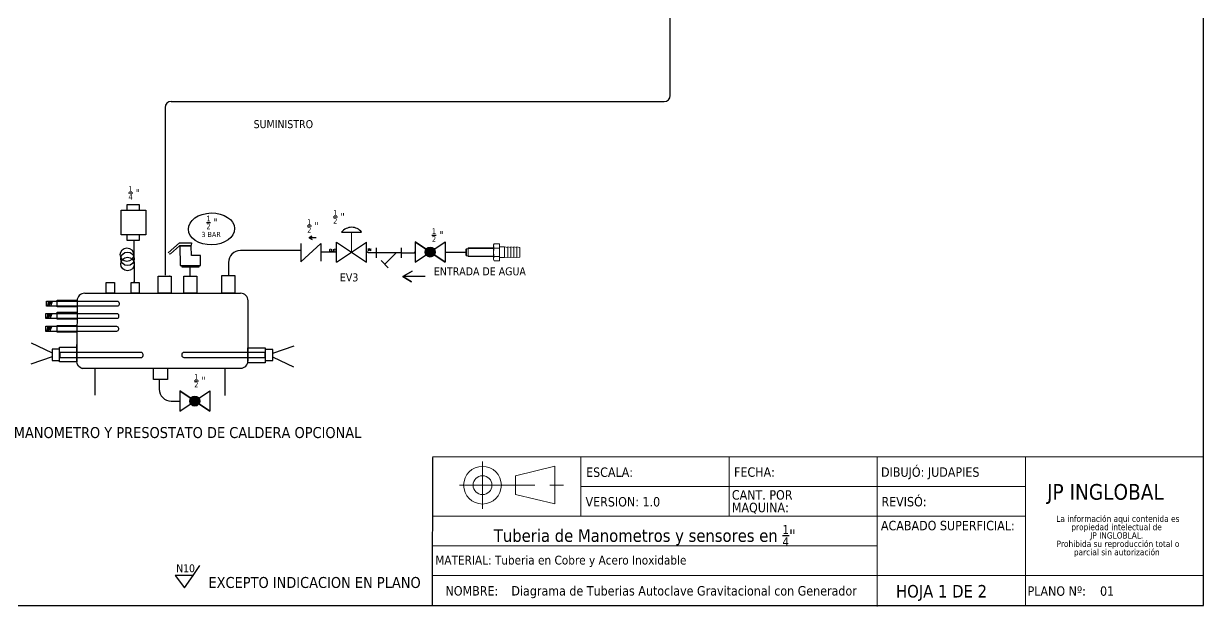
# Model space of a CAD drawing. Header units: millimetres. Extents: x -66 to 265, y 10 to 221.
# Drawn here: x 66 to 265, y 9.9 to 108.2 of the extents above; entities that cross this region are included whole.
import ezdxf
from ezdxf.enums import TextEntityAlignment as Align

# ---------------------------------------------------------------- set-up
doc = ezdxf.new("R2010")
doc.units = ezdxf.units.MM
doc.linetypes.add('CENTERX2', pattern=[20.32, 12.7, -2.54, 2.54, -2.54])
for name, color, linetype in [('CONTORNO', 179, 'Continuous'), ('SYMS', 7, 'Continuous'), ('TERMS', 123, 'Continuous'), ('WIRENO', 250, 'Continuous'), ('WIRES', 7, 'Continuous')]:
    doc.layers.add(name, color=color, linetype=linetype)
doc.styles.add('SLDTEXTSTYLE0', font='tahoma.ttf')
doc.styles.add('SLDTEXTSTYLE1', font='tahomabd.ttf')
doc.styles.get("Standard").update_dxf_attribs({"font": 'tahoma.ttf'})
doc.styles.add('WD', font='romans.shx')

# ---------------------------------------------------------------- blocks, each defined once
blk = doc.blocks.new('SW_NOTE_2')
at = {"layer": 'CONTORNO', "color": 0, "char_height": 1.0583, "attachment_point": 2, "style": 'SLDTEXTSTYLE0'}
for s, insert in [('La información aqui contenida es ', (10.29, 1.34)), ('propiedad intelectual de', (10.08, -0.07)), ('JP INGLOBLAL.', (10.1, -1.48)), ('Prohibida su reproducción total o ', (10.3, -2.89)), ('parcial sin autorización', (10.12, -4.3))]:
    blk.add_mtext(s, dxfattribs=dict(at, insert=insert))
blk = doc.blocks.new('SW_NOTE_4')
at = {"color": 0, "linetype": 'Continuous', "lineweight": 0, "char_height": 1.587, "attachment_point": 1, "style": 'SLDTEXTSTYLE0'}
for s, insert in [('CANT. POR ', (0, 2.02)), ('MAQUINA:', (0, -0.1))]:
    blk.add_mtext(s, dxfattribs=dict(at, insert=insert))
blk = doc.blocks.new('calderin')
for p, q in [((180.25, 72.34), (180.25, 65.19)), ((214.53, 72.24), (214.53, 65.08))]:
    blk.add_line(p, q)
for points in [[(196.96, 92.04), (196.94, 96.57), (200.37, 96.57), (200.38, 92.04)], [(203.75, 92.04), (203.77, 96.56), (207.19, 96.56), (207.18, 92.04)], [(213.74, 92.03), (213.75, 96.67), (217.17, 96.67), (217.17, 92.03)], [(185.43, 92.04), (183.27, 92.04), (183.27, 94.89), (185.43, 94.89)], [(191.98, 92.04), (189.82, 92.04), (189.82, 94.89), (191.98, 94.89)]]:
    blk.add_lwpolyline(points, close=True)
at = {"layer": 'WIRENO'}
for p, q in [((177.61, 92.03), (218.66, 92.03)), ((175.61, 90.03), (175.58, 77.95)), ((220.66, 74.26), (220.66, 90.03)), ((176.8, 72.26), (218.66, 72.26))]:
    blk.add_line(p, q, dxfattribs=at)
for points in [[(170.4, 90.24), (175.61, 90.24), (175.61, 88.43), (170.4, 88.43)], [(170.39, 87.01), (175.6, 87.01), (175.6, 85.2), (170.39, 85.2)], [(170.35, 83.57), (175.56, 83.57), (175.56, 81.76), (170.35, 81.76)], [(175.52, 73.92), (170.98, 73.92), (170.98, 77.82), (175.52, 77.82)], [(225.17, 73.73), (220.63, 73.73), (220.63, 77.63), (225.17, 77.63)], [(195.75, 72.25), (199.43, 72.25), (199.43, 69.27), (195.75, 69.27)]]:
    blk.add_lwpolyline(points, close=True, dxfattribs=at)
blk.add_lwpolyline([(177.19, 72.15), (177.22, 72.14, -0.37328), (175.5, 74.12), (175.5, 78.48)], format="xyb", dxfattribs=at)
for centre, start, end in [((177.61, 90.03), 90, 180), ((218.66, 90.03), 0, 90), ((218.66, 74.26), 270, 0)]:
    blk.add_arc(centre, 2, start, end, dxfattribs=at)
blk = doc.blocks.new('Resistencia')
at = {"layer": 'WIRENO'}
for p, q in [((112.31, 58.18), (107.01, 60.71)), ((112.43, 57.1), (106.77, 55.17))]:
    blk.add_line(p, q, dxfattribs=at)
blk.add_lwpolyline([(114.4, 59.08), (112.46, 59.08), (112.46, 56.11), (114.4, 56.11)], close=True, dxfattribs=at)
blk.add_lwpolyline([(135.9, 58.24), (114.42, 58.21), (114.42, 56.89), (135.9, 56.92, 0.414214), (136.4, 57.42), (136.4, 57.74, 0.414214)], format="xyb", close=True, dxfattribs=at)
blk = doc.blocks.new('Nivel')
at = {"layer": 'WIRENO'}
for p, q in [((103.38, 60.01), (103.74, 61.39)), ((103.74, 61.39), (103.74, 60.1)), ((103.74, 60.1), (104.25, 61.39)), ((104.25, 61.39), (104.25, 60.07)), ((104.25, 60.07), (104.74, 61.36))]:
    blk.add_line(p, q, dxfattribs=at)
blk.add_lwpolyline([(103.12, 61.39), (121.77, 61.39, -0.414214), (122.27, 60.89), (122.27, 60.54, -0.414214), (121.77, 60.04), (103.12, 60.04)], format="xyb", close=True, dxfattribs=at)
blk = doc.blocks.new('check')
at = {"layer": 'WIRENO'}
for p, q in [((71.43, 162.27), (67.85, 165.55)), ((67.85, 165.55), (67.85, 162.36)), ((68.66, 166.54), (69.94, 166.54)), ((69.94, 166.54), (69.41, 166.25)), ((69.41, 166.25), (69.94, 166.54)), ((69.94, 166.54), (69.44, 166.85)), ((69.44, 166.85), (69.93, 166.54)), ((71.43, 165.55), (71.43, 162.27))]:
    blk.add_line(p, q, dxfattribs=at)
blk = doc.blocks.new('HGVA1_BALL_VALVE')
h = blk.add_hatch(color=256)
edge = h.paths.add_edge_path()
edge.add_arc((0, 0), 0.125, 0, 360)
at = {"ltscale": 3.2258}
for p, q in [((-0.375, 0.254), (0.375, -0.254)), ((-0.375, -0.254), (0.375, 0.254)), ((-0.375, 0.254), (-0.375, -0.254)), ((0.375, 0.254), (0.375, -0.254))]:
    blk.add_line(p, q, dxfattribs=at)
at = {"ltscale": 25.4, "flags": 128}
blk.add_lwpolyline([(0.375, 0.254), (0.375, -0.254), (-0.375, 0.254), (-0.375, -0.254)], close=True, dxfattribs=at)
at = {"ltscale": 3.2258}
blk.add_circle((0, 0), 0.125, dxfattribs=at)
at = {"ltscale": 25.4}
blk.add_circle((0, 0), 0.125, dxfattribs=at)
at = {"style": 'WD', "flags": 1}
for tag, height, p in [('LOC', 0.125, (0.011, 0.516)), ('INST', 0.125, (0.028, 0.678)), ('TAG1', 0.125, (0, 0.307)), ('FAMILY', 0.01, (-0.482, -0.121)), ('WDTYPE', 0.01, (-0.475, -0.062)), ('CAT', 0.01, (-0.482, -0.165)), ('MFG', 0.01, (-0.481, -0.197)), ('ASSYCODE', 0.01, (-0.453, -0.226))]:
    blk.add_attdef(tag, text='', height=height, dxfattribs=at).set_placement(p, align=Align.CENTER)
at = {"style": 'WD'}
blk.add_attdef('TERM01', text='', height=0.0625, dxfattribs=at).set_placement((-0.399, 0.018), align=Align.RIGHT)
for tag, p, height in [('X4TERM01', (-0.375, 0), 0.005), ('X8TERM02', (0, 0), 0.005), ('TERM02', (0.052, -0.037), 0.0625), ('X1TERM03', (0.375, 0), 0.005), ('TERM03', (0.406, 0.036), 0.0625), ('RATING1', (0.409, -0.162), 0.125), ('DESC1', (0.409, -0.341), 0.125), ('DESC2', (0.409, -0.525), 0.125), ('WDTAGALT', (0.409, -0.873), 0.125), ('DESC3', (0.409, -0.715), 0.125)]:
    blk.add_attdef(tag, p, '', height=height, dxfattribs=at)
blk.add_attdef('XREF', text='', height=0.0625, rotation=0.0625, dxfattribs=at).set_placement((0.541, 0.293), align=Align.TOP_CENTER)
blk = doc.blocks.new('WDDOT')
for radius in [0.03, 0.0187, 0.00929]:
    blk.add_circle((0, 0), radius)
blk = doc.blocks.new('ColaMarrano')
at = {"layer": 'WIRENO'}
blk.add_line((96.3, 200.92), (96.42, 188.45), dxfattribs=at)
for centre in [(94.22, 196.73), (94.4, 195.47), (94.4, 193.92)]:
    blk.add_circle(centre, 2.03, dxfattribs=at)
blk = doc.blocks.new('HST1_STRAINER_Y_TYPE')
at = {"ltscale": 3.2258}
for p, q in [((0, 0.125), (0, -0.125)), ((0.625, 0.125), (0.625, -0.125)), ((0, 0), (0.625, 0)), ((0.125, 0), (0.412, -0.287)), ((0.324, -0.376), (0.501, -0.199))]:
    blk.add_line(p, q, dxfattribs=at)
at = {"style": 'WD', "flags": 1}
for tag, height, p in [('LOC', 0.125, (0.306, 0.549)), ('INST', 0.125, (0.33, 0.71)), ('TAG1', 0.125, (0.324, 0.34)), ('FAMILY', 0.01, (1.09, 0.044)), ('CAT', 0.01, (1.09, -0.001)), ('WDTYPE', 0.01, (1.102, -0.093)), ('MFG', 0.01, (1.092, -0.032)), ('ASSYCODE', 0.01, (1.12, -0.061))]:
    blk.add_attdef(tag, text='', height=height, dxfattribs=at).set_placement(p, align=Align.CENTER)
at = {"style": 'WD'}
for tag, height, p in [('WDTAGALT', 0.125, (0.035, 0.2)), ('TERM01', 0.0625, (-0.024, 0.018))]:
    blk.add_attdef(tag, text='', height=height, dxfattribs=at).set_placement(p, align=Align.RIGHT)
for tag, p, height in [('RATING1', (0.6, 0.18), 0.125), ('X4TERM01', (0, 0), 0.005), ('X1TERM03', (0.625, 0), 0.005), ('TERM03', (0.632, 0.013), 0.0625), ('DESC1', (-0.666, -0.258), 0.125), ('X8TERM02', (0.412, -0.287), 0.005), ('DESC2', (-0.666, -0.442), 0.125), ('DESC3', (-0.666, -0.632), 0.125), ('TERM02', (0.447, -0.365), 0.0625)]:
    blk.add_attdef(tag, p, '', height=height, dxfattribs=at)
blk.add_attdef('XREF', text='', height=0.0625, rotation=0.0625, dxfattribs=at).set_placement((0.649, -0.434), align=Align.TOP_CENTER)
blk = doc.blocks.new('HGVA1_DIAPHRAGM_VALVE2')
at = {"color": 7, "linetype": 'Continuous', "lineweight": 0, "ltscale": 3.2258}
for p, q in [((-0.25, 0.5), (0.25, 0.5)), ((0, 0), (0, 0.5))]:
    blk.add_line(p, q, dxfattribs=at)
for p, q in [((-0.375, -0.25), (-0.375, 0.25)), ((-0.375, -0.25), (0.375, 0.25)), ((-0.375, 0.25), (0.375, -0.25)), ((0.375, -0.25), (0.375, 0.25))]:
    blk.add_line(p, q)
at = {"ltscale": 25.4, "flags": 128}
blk.add_lwpolyline([(0.25, 0.5, 0.5), (-0.25, 0.5)], format="xyb", close=True, dxfattribs=at)
at = {"style": 'WD', "flags": 1}
for tag, p in [('INST', (-0.469, 0.748)), ('LOC', (-0.469, 0.587)), ('TAG1', (-0.469, 0.378))]:
    blk.add_attdef(tag, text='', height=0.125, dxfattribs=at).set_placement(p, align=Align.RIGHT)
at = {"style": 'WD'}
blk.add_attdef('TERM01', text='', height=0.0625, dxfattribs=at).set_placement((-0.399, 0.018), align=Align.RIGHT)
for tag, p, height in [('X4TERM01', (-0.375, 0), 0.005), ('X1TERM02', (0.375, 0), 0.005), ('TERM02', (0.406, 0.036), 0.0625), ('RATING1', (0.388, -0.162), 0.125), ('DESC1', (0.388, -0.378), 0.125), ('DESC2', (0.388, -0.562), 0.125), ('WDTAGALT', (0.388, -0.907), 0.125), ('DESC3', (0.388, -0.752), 0.125)]:
    blk.add_attdef(tag, p, '', height=height, dxfattribs=at)
blk.add_attdef('XREF', text='', height=0.0625, rotation=0.0625, dxfattribs=at).set_placement((0.518, 0.271), align=Align.TOP_CENTER)
at = {"style": 'WD', "flags": 1}
for tag, p in [('WDTYPE', (-0.154, -0.127)), ('FAMILY', (-0.143, -0.17)), ('CAT', (-0.143, -0.215)), ('MFG', (-0.141, -0.246)), ('ASSYCODE', (-0.113, -0.275))]:
    blk.add_attdef(tag, text='', height=0.01, dxfattribs=at).set_placement(p, align=Align.CENTER)
blk = doc.blocks.new('SAFETY')
at = {"layer": 'WIRENO'}
for p, q in [((90.56, 155.92), (92.05, 157.26)), ((92.08, 156.85), (90.86, 155.76)), ((92.05, 157.26), (93.67, 157.26)), ((93.65, 156.88), (92.08, 156.85)), ((92.13, 156.84), (92.15, 154.22)), ((93.65, 156.83), (92.15, 156.83)), ((93.67, 157.26), (93.65, 156.88)), ((93.67, 155.56), (93.65, 156.83)), ((90.86, 155.76), (90.69, 155.74)), ((94.91, 155.56), (93.67, 155.56)), ((94.91, 154.22), (94.91, 155.56)), ((92.15, 154.22), (94.91, 154.22)), ((92.37, 154.22), (92.37, 154.04)), ((92.37, 154.04), (94.73, 154.04)), ((94.73, 154.04), (94.73, 154.22))]:
    blk.add_line(p, q, dxfattribs=at)
blk = doc.blocks.new('Acople Estriado')
at = {"color": 7, "linetype": 'Continuous', "lineweight": 15}
for p, q in [((6.78, 5.633), (6.78, 5.138)), ((6.78, 5.633), (6.947, 5.633)), ((6.811, 5.678), (6.796, 5.663)), ((6.796, 5.663), (6.796, 5.633)), ((6.931, 5.663), (6.796, 5.663)), ((6.811, 5.678), (6.916, 5.678)), ((6.931, 5.663), (6.916, 5.678)), ((6.931, 5.633), (6.931, 5.663)), ((6.947, 5.138), (6.947, 5.633)), ((6.721, 5.138), (6.699, 5.126)), ((6.699, 5.126), (6.699, 5.019)), ((6.74, 5.138), (6.721, 5.138)), ((6.864, 5.138), (6.74, 5.138)), ((6.781, 5.126), (6.781, 5.019)), ((6.988, 5.138), (6.864, 5.138)), ((6.946, 5.126), (6.946, 5.019)), ((7.007, 5.138), (6.988, 5.138)), ((7.029, 5.126), (7.007, 5.138)), ((7.029, 5.126), (7.029, 5.019)), ((6.699, 5.019), (6.781, 5.019)), ((6.761, 5.019), (6.761, 4.922)), ((6.761, 4.922), (6.769, 4.862)), ((6.864, 4.922), (6.761, 4.922)), ((6.761, 4.862), (6.769, 4.802)), ((6.864, 4.862), (6.761, 4.862)), ((6.781, 5.019), (6.946, 5.019)), ((6.967, 4.922), (6.864, 4.922)), ((6.967, 4.862), (6.864, 4.862)), ((6.946, 5.019), (7.029, 5.019)), ((6.959, 4.862), (6.967, 4.922)), ((6.959, 4.802), (6.967, 4.862)), ((6.967, 4.922), (6.967, 5.019)), ((6.761, 4.802), (6.769, 4.742)), ((6.864, 4.802), (6.761, 4.802)), ((6.761, 4.742), (6.769, 4.682)), ((6.864, 4.742), (6.761, 4.742)), ((6.761, 4.682), (6.769, 4.622)), ((6.864, 4.682), (6.761, 4.682)), ((6.864, 4.622), (6.769, 4.622)), ((6.967, 4.802), (6.864, 4.802)), ((6.967, 4.742), (6.864, 4.742)), ((6.967, 4.682), (6.864, 4.682)), ((6.959, 4.622), (6.864, 4.622)), ((6.959, 4.742), (6.967, 4.802)), ((6.959, 4.682), (6.967, 4.742)), ((6.959, 4.622), (6.967, 4.682))]:
    blk.add_line(p, q, dxfattribs=at)
at = {"color": 7, "linetype": 'Continuous', "lineweight": 0}
for p, q in [((6.79, 5.633), (6.79, 5.138)), ((6.938, 5.633), (6.938, 5.138))]:
    blk.add_line(p, q, dxfattribs=at)
at = {"color": 7, "linetype": 'Continuous', "lineweight": 15}
for points, knots in [([(6.699, 5.126), (6.706, 5.13), (6.712, 5.133), (6.726, 5.137), (6.733, 5.138), (6.74, 5.138)], [0, 0, 0, 0, 0.5, 0.5, 1, 1, 1, 1]), ([(6.74, 5.138), (6.744, 5.138), (6.747, 5.138), (6.754, 5.137), (6.757, 5.136), (6.768, 5.133), (6.775, 5.13), (6.781, 5.126)], [0, 0, 0, 0, 0.25, 0.25, 0.5, 0.5, 1, 1, 1, 1]), ([(6.864, 5.138), (6.85, 5.138), (6.836, 5.137), (6.808, 5.133), (6.795, 5.13), (6.781, 5.126)], [0, 0, 0, 0, 0.5, 0.5, 1, 1, 1, 1]), ([(6.946, 5.126), (6.933, 5.13), (6.919, 5.133), (6.892, 5.137), (6.878, 5.138), (6.864, 5.138)], [0, 0, 0, 0, 0.5, 0.5, 1, 1, 1, 1]), ([(6.946, 5.126), (6.953, 5.13), (6.96, 5.133), (6.974, 5.137), (6.981, 5.138), (6.988, 5.138)], [0, 0, 0, 0, 0.5, 0.5, 1, 1, 1, 1]), ([(6.988, 5.138), (6.991, 5.138), (6.995, 5.138), (7.002, 5.137), (7.005, 5.136), (7.015, 5.133), (7.022, 5.13), (7.029, 5.126)], [0, 0, 0, 0, 0.25, 0.25, 0.5, 0.5, 1, 1, 1, 1])]:
    blk.add_open_spline(points, degree=3, knots=knots, dxfattribs=at)

msp = doc.modelspace()

# ---------------------------------------------------------------- hatches: boundary and pattern name
at = {"layer": 'WIRENO'}
h = msp.add_hatch(dxfattribs=at)
h.set_pattern_fill('AR-CONC', color=256)
h.set_pattern_definition([(50, (-135.13, 26.59), (182.185, -15.94), [19.05, -209.55]), (355, (-135.13, 26.6), (-35.24, 191.06), [15.24, -167.64]), (100.45, (-119.95, 25.26), (146.94, 175.12), [16.19, -178.09]), (46.18, (-135.13, 77.4), (271.08, -42.04), [28.57, -314.32]), (96.64, (-112.54, 73.9), (237.4, 247.43), [24.29, -267.14]), (351.18, (-135.13, 77.4), (237.4, 247.43), [22.86, -251.46]), (21, (-109.73, 64.69), (151.614, -102.265), [19.05, -209.55]), (326, (-109.73, 64.7), (61.8, 184.19), [15.24, -167.64]), (71.45, (-97.1, 56.17), (213.42, 81.92), [16.19, -178.09]), (37.5, (-135.13, 26.59), (3.089, 84.555), [0, -165.608, 0, -170.18, 0, -168.275]), (7.5, (-135.13, 26.59), (66.82, 100.18), [0, -97.028, 0, -161.798, 0, -64.135]), (327.5, (-191.77, 26.59), (135.59, -5.729), [0, -63.5, 0, -198.12, 0, -262.89]), (317.5, (-217.17, 26.59), (148.13, 25.426), [0, -82.55, 0, -131.572, 0, -186.69])])
h.paths.add_polyline_path([(6.04, 219.76), (2.98, 219.76), (2.98, 221.25), (0.88, 219.16), (2.98, 217.05), (2.98, 218.26), (6.04, 218.26)])
h.paths.add_polyline_path([(-36.14, 149.05), (-39.21, 149.05), (-39.21, 150.55), (-41.3, 148.45), (-39.21, 146.35), (-39.21, 147.55), (-36.14, 147.55)])
h.paths.add_polyline_path([(-63.13, 165.85), (-64.63, 165.86), (-64.63, 162.79), (-66.13, 162.79), (-64.04, 160.69), (-61.93, 162.79), (-63.13, 162.79)])
h.paths.add_polyline_path([(-59.54, 130.73), (-60.74, 130.73), (-60.74, 133.79), (-62.24, 133.79), (-62.24, 130.73), (-63.74, 130.73), (-61.65, 128.63)])
h.paths.add_polyline_path([(-6.3, 128.32), (-8.41, 126.22), (-7.21, 126.22), (-7.21, 123.15), (-5.7, 123.15), (-5.7, 126.22), (-4.21, 126.22)])
h.paths.add_polyline_path([(71.8, 74.09), (69.7, 76.2), (69.7, 75), (66.64, 75), (66.64, 73.5), (69.7, 73.5), (69.7, 72)])
h.paths.add_polyline_path([(98.67, 123.07), (96.57, 120.98), (98.67, 118.87), (98.67, 120.07), (101.73, 120.07), (101.73, 121.57), (98.67, 121.57)])
h = msp.add_hatch(dxfattribs=at)
h.set_pattern_fill('AR-CONC', color=256)
h.paths.add_polyline_path([(101.3, 138.28), (101.3, 137.08), (98.24, 137.08), (98.24, 135.57), (101.31, 135.57), (101.31, 134.08), (103.4, 136.17)])
h.paths.add_polyline_path([(97.73, 116.8), (96.23, 116.8), (96.23, 113.73), (94.73, 113.73), (96.82, 111.64), (98.93, 113.73), (97.73, 113.73)])
h.paths.add_polyline_path([(121.65, 101.49), (119.55, 99.4), (121.65, 97.29), (121.65, 98.49), (124.72, 98.49), (124.72, 99.99), (121.65, 99.99)])
h.paths.add_polyline_path([(100.12, 84.73), (98.62, 84.73), (98.62, 81.67), (97.12, 81.67), (99.21, 79.57), (101.32, 81.67), (100.12, 81.67)])
h.paths.add_polyline_path([(204.83, 49.61), (204.83, 48.41), (201.77, 48.41), (201.77, 46.9), (204.83, 46.9), (204.83, 45.41), (206.93, 47.5)])
h.paths.add_polyline_path([(236.86, 94.98), (233.8, 94.98), (233.8, 96.48), (231.7, 94.39), (233.8, 92.28), (233.8, 93.48), (236.86, 93.48)])
h = msp.add_hatch(dxfattribs=at)
h.set_pattern_fill('AR-CONC', color=256, scale=0.5)
h.set_pattern_definition([(50, (29.284, 25.75), (91.09, -7.97), [9.525, -104.775]), (355, (29.28, 25.75), (-17.62, 95.53), [7.62, -83.82]), (100.45, (36.875, 25.09), (73.47, 87.56), [8.095, -89.045]), (46.18, (29.28, 51.15), (135.54, -21.02), [14.29, -157.16]), (96.64, (40.58, 49.4), (118.7, 123.71), [12.14, -133.57]), (351.18, (29.28, 51.15), (118.7, 123.71), [11.43, -125.73]), (21, (41.984, 44.8), (75.81, -51.13), [9.525, -104.775]), (326, (41.98, 44.8), (30.9, 92.09), [7.62, -83.82]), (71.45, (48.3, 40.54), (106.71, 40.96), [8.095, -89.045]), (37.5, (29.284, 25.75), (1.544, 42.278), [0, -82.804, 0, -85.09, 0, -84.1375]), (7.5, (29.284, 25.75), (33.41, 50.09), [0, -48.514, 0, -80.899, 0, -32.0675]), (327.5, (0.963, 25.75), (67.795, -2.864), [0, -31.75, 0, -99.06, 0, -131.445]), (317.5, (-11.74, 25.75), (74.065, 12.713), [0, -41.275, 0, -65.786, 0, -93.345])])
h.paths.add_polyline_path([(73.49, 102.04), (75.59, 104.14), (74.39, 104.14), (74.39, 107.2), (72.89, 107.2), (72.89, 104.14), (71.39, 104.14)])
h = msp.add_hatch(dxfattribs=at)
h.set_pattern_fill('AR-CONC', color=256, scale=0.5)
h.set_pattern_definition([(50, (111.784, 24.14), (91.09, -7.97), [9.525, -104.775]), (355, (111.78, 24.14), (-17.62, 95.53), [7.62, -83.82]), (100.45, (119.375, 23.47), (73.47, 87.56), [8.095, -89.045]), (46.18, (111.78, 49.54), (135.54, -21.02), [14.29, -157.16]), (96.64, (123.08, 47.79), (118.7, 123.71), [12.14, -133.57]), (351.18, (111.78, 49.54), (118.7, 123.71), [11.43, -125.73]), (21, (124.484, 43.19), (75.81, -51.13), [9.525, -104.775]), (326, (124.48, 43.19), (30.9, 92.09), [7.62, -83.82]), (71.45, (130.8, 38.93), (106.71, 40.96), [8.095, -89.045]), (37.5, (111.784, 24.138), (1.544, 42.278), [0, -82.804, 0, -85.09, 0, -84.1375]), (7.5, (111.784, 24.138), (33.41, 50.09), [0, -48.514, 0, -80.899, 0, -32.0675]), (327.5, (83.463, 24.138), (67.795, -2.864), [0, -31.75, 0, -99.06, 0, -131.445]), (317.5, (70.763, 24.14), (74.065, 12.713), [0, -41.275, 0, -65.786, 0, -93.345])])
h.paths.add_polyline_path([(155.99, 100.43), (158.09, 102.52), (156.89, 102.52), (156.89, 105.59), (155.39, 105.59), (155.39, 102.52), (153.89, 102.52)])
h = msp.add_hatch(dxfattribs=at)
h.set_pattern_fill('AR-CONC', color=256, scale=0.5)
h.set_pattern_definition([(50, (83.924, 21.13), (91.09, -7.97), [9.525, -104.775]), (355, (83.92, 21.13), (-17.62, 95.53), [7.62, -83.82]), (100.45, (91.515, 20.464), (73.47, 87.56), [8.095, -89.045]), (46.18, (83.92, 46.53), (135.54, -21.02), [14.29, -157.16]), (96.64, (95.22, 44.78), (118.7, 123.71), [12.14, -133.57]), (351.18, (83.92, 46.53), (118.7, 123.71), [11.43, -125.73]), (21, (96.624, 40.18), (75.81, -51.13), [9.525, -104.775]), (326, (96.62, 40.18), (30.9, 92.09), [7.62, -83.82]), (71.45, (102.94, 35.92), (106.71, 40.96), [8.095, -89.045]), (37.5, (83.924, 21.13), (1.544, 42.278), [0, -82.804, 0, -85.09, 0, -84.1375]), (7.5, (83.924, 21.13), (33.41, 50.09), [0, -48.514, 0, -80.899, 0, -32.0675]), (327.5, (55.603, 21.13), (67.795, -2.864), [0, -31.75, 0, -99.06, 0, -131.445]), (317.5, (42.903, 21.13), (74.065, 12.713), [0, -41.275, 0, -65.786, 0, -93.345])])
h.paths.add_polyline_path([(129.43, 99.63), (130.92, 99.63), (128.83, 101.72), (126.72, 99.63), (127.93, 99.63), (127.93, 96.56), (129.43, 96.56)])
h = msp.add_hatch(dxfattribs=at)
h.set_pattern_fill('AR-CONC', color=256, scale=0.5)
h.set_pattern_definition([(50, (190.336, 15.9), (91.09, -7.97), [9.525, -104.775]), (355, (190.34, 15.9), (-17.62, 95.53), [7.62, -83.82]), (100.45, (197.93, 15.24), (73.47, 87.56), [8.095, -89.045]), (46.18, (190.34, 41.3), (135.54, -21.02), [14.29, -157.16]), (96.64, (201.63, 39.55), (118.7, 123.71), [12.14, -133.57]), (351.18, (190.34, 41.3), (118.7, 123.71), [11.43, -125.73]), (21, (203.036, 34.95), (75.81, -51.13), [9.525, -104.775]), (326, (203.04, 34.95), (30.9, 92.09), [7.62, -83.82]), (71.45, (209.35, 30.69), (106.71, 40.96), [8.095, -89.045]), (37.5, (190.336, 15.9), (1.544, 42.278), [0, -82.804, 0, -85.09, 0, -84.1375]), (7.5, (190.336, 15.9), (33.41, 50.09), [0, -48.514, 0, -80.899, 0, -32.0675]), (327.5, (162.015, 15.9), (67.795, -2.864), [0, -31.75, 0, -99.06, 0, -131.445]), (317.5, (149.315, 15.9), (74.065, 12.713), [0, -41.275, 0, -65.786, 0, -93.345])])
h.paths.add_polyline_path([(233.8, 93.48), (236.86, 93.48), (236.86, 94.98), (233.8, 94.98), (233.8, 96.48), (231.7, 94.39), (233.8, 92.28)])
h = msp.add_hatch(dxfattribs=at)
h.set_pattern_fill('AR-CONC', color=256, scale=0.5)
h.set_pattern_definition([(50, (160.04, -29.775), (91.09, -7.97), [9.525, -104.775]), (355, (160.04, -29.78), (-17.62, 95.53), [7.62, -83.82]), (100.45, (167.63, -30.44), (73.47, 87.56), [8.095, -89.045]), (46.18, (160.04, -4.38), (135.54, -21.02), [14.29, -157.16]), (96.64, (171.33, -6.13), (118.7, 123.71), [12.14, -133.57]), (351.18, (160.04, -4.38), (118.7, 123.71), [11.43, -125.73]), (21, (172.74, -10.725), (75.81, -51.13), [9.525, -104.775]), (326, (172.74, -10.73), (30.9, 92.09), [7.62, -83.82]), (71.45, (179.06, -14.99), (106.71, 40.96), [8.095, -89.045]), (37.5, (160.04, -29.775), (1.544, 42.278), [0, -82.804, 0, -85.09, 0, -84.1375]), (7.5, (160.04, -29.775), (33.41, 50.09), [0, -48.514, 0, -80.899, 0, -32.0675]), (327.5, (131.717, -29.775), (67.795, -2.864), [0, -31.75, 0, -99.06, 0, -131.445]), (317.5, (119.02, -29.775), (74.065, 12.713), [0, -41.275, 0, -65.786, 0, -93.345])])
h.paths.add_polyline_path([(204.83, 46.9), (204.83, 45.41), (206.93, 47.5), (204.83, 49.61), (204.83, 48.41), (201.77, 48.41), (201.77, 46.9)])

# ---------------------------------------------------------------- linework, layer by layer
at = {"color": 7, "linetype": 'Continuous'}
for p, q in [((265, 10), (265, 205)), ((15, 10), (265, 10))]:
    msp.add_line(p, q, dxfattribs=at)
at = {"color": 7, "linetype": 'CENTERX2', "lineweight": 0}
for p, q in [((265, 51.17), (265, 10)), ((143.43, 34.29), (143.43, 26.3)), ((139.53, 30.32), (157.1, 30.32)), ((134.96, 10), (265, 10))]:
    msp.add_line(p, q, dxfattribs=at)
at = {"color": 7, "linetype": 'Continuous', "lineweight": 30}
msp.add_line((135.02, 34.97), (134.96, 10), dxfattribs=at)
at = {"color": 7, "linetype": 'Continuous', "lineweight": 0}
for p, q in [((265, 35.07), (135, 35.07)), ((160, 35.09), (160, 25.07)), ((185, 35.07), (185, 25.07)), ((210, 35.07), (210, 9.87)), ((235, 35.07), (235, 9.9)), ((155.64, 33.5), (148.97, 31.91)), ((148.97, 31.91), (148.97, 28.74)), ((155.64, 27.15), (155.64, 33.5)), ((235, 30.07), (160, 30.07)), ((148.97, 28.74), (155.64, 27.15)), ((235, 25.07), (134.99, 25.07)), ((210, 20.07), (134.99, 20.07)), ((265, 15.07), (134.99, 15.07))]:
    msp.add_line(p, q, dxfattribs=at)
for radius in [3.18, 1.59]:
    msp.add_circle((143.43, 30.32), radius, dxfattribs=at)
at = {"layer": 'CONTORNO'}
for p, q in [((94.61, 15.07), (95.78, 16.79)), ((91.62, 15.07), (93.19, 13.01)), ((94.61, 15.07), (91.62, 15.07)), ((93.19, 13.01), (94.61, 15.07))]:
    msp.add_line(p, q, dxfattribs=at)
at = {"layer": 'WIRENO'}
for p, q in [((129.97, 65.54), (131.55, 66.4)), ((131.55, 66.4), (129.97, 65.54)), ((133.78, 65.54), (129.97, 65.54)), ((129.97, 65.54), (131.45, 64.59)), ((131.45, 64.59), (129.98, 65.54))]:
    msp.add_line(p, q, dxfattribs=at)
for points in [[(83.43, 76.7), (85.56, 76.7), (85.56, 77.61), (83.43, 77.61)], [(82.51, 76.68), (86.64, 76.68), (86.64, 72.55), (82.51, 72.55)], [(83.43, 71.62), (85.56, 71.62), (85.56, 72.53), (83.43, 72.53)]]:
    msp.add_lwpolyline(points, close=True, dxfattribs=at)
msp.add_ellipse((97.72, 73.54), major_axis=(3.9, 0.07), ratio=0.68956, dxfattribs=at)
at = {"layer": 'WIRES'}
for p, q in [((175.07, 96.03), (175.07, 111.97)), ((89.91, 94.03), (89.91, 85.21)), ((90.91, 95.03), (174.07, 95.03)), ((89.91, 85.21), (89.91, 65.74)), ((112.81, 69.89), (102.59, 69.89)), ((132.04, 69.53), (132.04, 69.69)), ((137.13, 69.64), (140.66, 69.64)), ((140.66, 69.64), (140.66, 69.56)), ((100.59, 67.89), (100.59, 65.69)), ((118.82, 69.6), (116.17, 69.6)), ((124.14, 69.6), (123.89, 69.6)), ((124.14, 69.53), (124.14, 69.6)), ((125.27, 69.53), (124.14, 69.53)), ((125.51, 69.53), (125.27, 69.53)), ((125.27, 69.53), (125.27, 69.53)), ((129.73, 69.53), (132.04, 69.53)), ((94.12, 66.45), (94.1, 66.45)), ((94.12, 65.65), (94.12, 66.45)), ((94.14, 66.39), (94.14, 67.18)), ((84.62, 64.54), (84.57, 64.54)), ((90.46, 65.59), (90.55, 65.59)), ((88.91, 48.01), (88.91, 46.5)), ((90.91, 44.5), (92.37, 44.5))]:
    msp.add_line(p, q, dxfattribs=at)
for centre, radius, start, end in [((174.07, 96.03), 1, 270, 0), ((90.91, 94.03), 1, 90, 180), ((102.59, 67.89), 2, 90, 180), ((90.91, 46.5), 2, 180, 270)]:
    msp.add_arc(centre, radius, start, end, dxfattribs=at)

# ---------------------------------------------------------------- block references
at = {"xscale": 8.639999999999999, "yscale": 8.639999999999999, "zscale": 8.639999999999999, "rotation": 89.99999999999999}
msp.add_blockref('Acople Estriado', (189.68, 10.3), dxfattribs=at)
at = {"color": 7, "linetype": 'Continuous', "lineweight": 0}
msp.add_blockref('SW_NOTE_4', (185.48, 27.45), dxfattribs=at)
at = {"layer": 'CONTORNO', "color": 7}
msp.add_blockref('SW_NOTE_2', (240.28, 23.85), dxfattribs=at)
at = {"layer": 'SYMS'}
ref = msp.add_blockref('HGVA1_DIAPHRAGM_VALVE2', (121.36, 69.6), dxfattribs=dict(at, xscale=6.749999999999999, yscale=6.749999999999999, zscale=6.749999999999999))
ref.add_attrib('TERM01', 'OUT', dxfattribs={"layer": 'TERMS', "height": 0.422, "style": 'WD'}).set_placement((118.66, 69.72), align=Align.RIGHT)
ref.add_attrib('TERM02', 'IN', (124.1, 69.84), dxfattribs={"layer": 'TERMS', "height": 0.422, "style": 'WD'})
at = {"layer": 'SYMS', "yscale": 6.749999999999999, "zscale": 6.749999999999999}
for name, p, xscale in [('HST1_STRAINER_Y_TYPE', (129.73, 69.53), -6.749999999999999), ('HGVA1_BALL_VALVE', (134.6, 69.64), 6.749999999999999), ('HGVA1_BALL_VALVE', (94.9, 44.5), 6.749999999999999)]:
    msp.add_blockref(name, p, dxfattribs=dict(at, xscale=xscale))
at = {"layer": 'SYMS'}
msp.add_blockref('WDDOT', (90.68, 65.59), dxfattribs=at)
at = {"layer": 'WIRENO'}
for name, p, xscale, yscale, zscale in [('check', (179.77, -84.12), -0.9375, 0.9375, 0.9375), ('ColaMarrano', (30.47, -41.46), 0.5625, 0.5625, 0.5625), ('SAFETY', (-22.76, -125.38), 1.25, 1.25, 1.25), ('calderin', (-37.33, 3.79), 0.6400000000000001, 0.6400000000000001, 0.6400000000000001), ('Nivel', (3.89, 22.07), 0.6400000000000001, 0.6400000000000001, 0.6400000000000001), ('Nivel', (3.81, 19.99), 0.6400000000000001, 0.6400000000000001, 0.6400000000000001), ('Nivel', (3.77, 17.82), 0.6400000000000001, 0.6400000000000001, 0.6400000000000001), ('Resistencia', (-1.1, 15.42), 0.6400000000000001, 0.6400000000000001, 0.6400000000000001)]:
    msp.add_blockref(name, p, dxfattribs=dict(at, xscale=xscale, yscale=yscale, zscale=zscale))
at = {"layer": 'WIRENO', "xscale": 0.6400000000000001, "yscale": 0.6400000000000001, "zscale": 0.6400000000000001, "rotation": 180}
msp.add_blockref('Resistencia', (180.02, 89.13), dxfattribs=at)

# ---------------------------------------------------------------- texts
at = {"char_height": 1.35, "attachment_point": 1}
for s, width, insert in [('\\A1;SUMINISTRO', 10.8698, (104.83, 91.89)), ('\\A1;   {\\H0.7x;\\S1/4;} "', 4.4601, (82.21, 80.75)), ('\\A1;   {\\H0.7x;\\S1/2;\\H1.4286x; }"\\P{\\H0.64815x;  3 BAR}', 4.4601, (95.34, 75.76)), ('\\A1;   {\\H0.7x;\\S1/2;} "', 4.4601, (116.74, 76.71)), ('\\A1;   {\\H0.7x;\\S1/2;} "', 4.4601, (112.34, 75.17)), ('\\A1;   {\\H0.7x;\\S1/2;} "', 4.4601, (133.38, 73.64)), ('\\A1;EV3', 10.8698, (119.38, 66.04)), ('\\A1;ENTRADA DE AGUA ', 17.3292, (135.23, 67.06)), ('\\A1;   {\\H0.7x;\\S1/2;} "', 4.4601, (93.28, 49.07))]:
    msp.add_mtext_dynamic_manual_height_columns(s, width=width, gutter_width=1, heights=[0], dxfattribs=dict(at, insert=insert))
at = {"color": 7, "linetype": 'Continuous', "lineweight": 0, "attachment_point": 1, "style": 'SLDTEXTSTYLE0'}
for s, insert, char_height in [('ESCALA:', (160.9, 33.3), 1.587), ('FECHA:', (185.85, 33.32), 1.587), ('VERSION: 1.0', (160.8, 28.31), 1.5875), ('REVISÓ:', (210.7, 28.33), 1.587), ('MATERIAL: Tuberia en Cobre y Acero Inoxidable', (135.47, 18.43), 1.5), ('HOJA 1 DE 2', (213.16, 13.48), 2.1167), ('PLANO Nº:    01', (235.35, 13.25), 1.5875)]:
    msp.add_mtext(s, dxfattribs=dict(at, insert=insert, char_height=char_height))
at = {"color": 7, "linetype": 'Continuous', "lineweight": 0, "insert": (135.6, 13.29), "char_height": 1.5875, "width": 77.536, "attachment_point": 1, "style": 'SLDTEXTSTYLE0'}
msp.add_mtext('\\pi-4.7625,l6.35,t12.7;NOMBRE:^IDiagrama de Tuberias Autoclave Gravitacional con Generador', dxfattribs=at)
at = {"layer": 'CONTORNO', "color": 7}
for s, insert, char_height, attachment_point, style in [('MANOMETRO Y PRESOSTATO DE CALDERA OPCIONAL', (123, 40.12), 1.8521, 3, 'SLDTEXTSTYLE0'), ('DIBUJÓ: JUDAPIES', (210.63, 33.32), 1.5875, 1, 'SLDTEXTSTYLE0'), ('ACABADO SUPERFICIAL:', (210.62, 24.3), 1.5875, 1, 'SLDTEXTSTYLE0'), ('\\A1;Tuberia de Manometros y sensores en {\\H0.7x;\\S1/4;}" ', (170.8, 23.59), 2.1167, 2, 'SLDTEXTSTYLE1'), ('EXCEPTO INDICACION EN PLANO', (133, 14.83), 1.8521, 3, 'SLDTEXTSTYLE0')]:
    msp.add_mtext(s, dxfattribs=dict(at, insert=insert, char_height=char_height, attachment_point=attachment_point, style=style))
at = {"layer": 'CONTORNO', "attachment_point": 1}
for s, insert, char_height, style in [('JP INGLOBAL', (238.63, 30.51), 2.6458, 'SLDTEXTSTYLE1'), ('N10', (91.78, 16.96), 1.323, 'SLDTEXTSTYLE0')]:
    msp.add_mtext(s, dxfattribs=dict(at, insert=insert, char_height=char_height, style=style))

doc.saveas('drawing.dxf')
